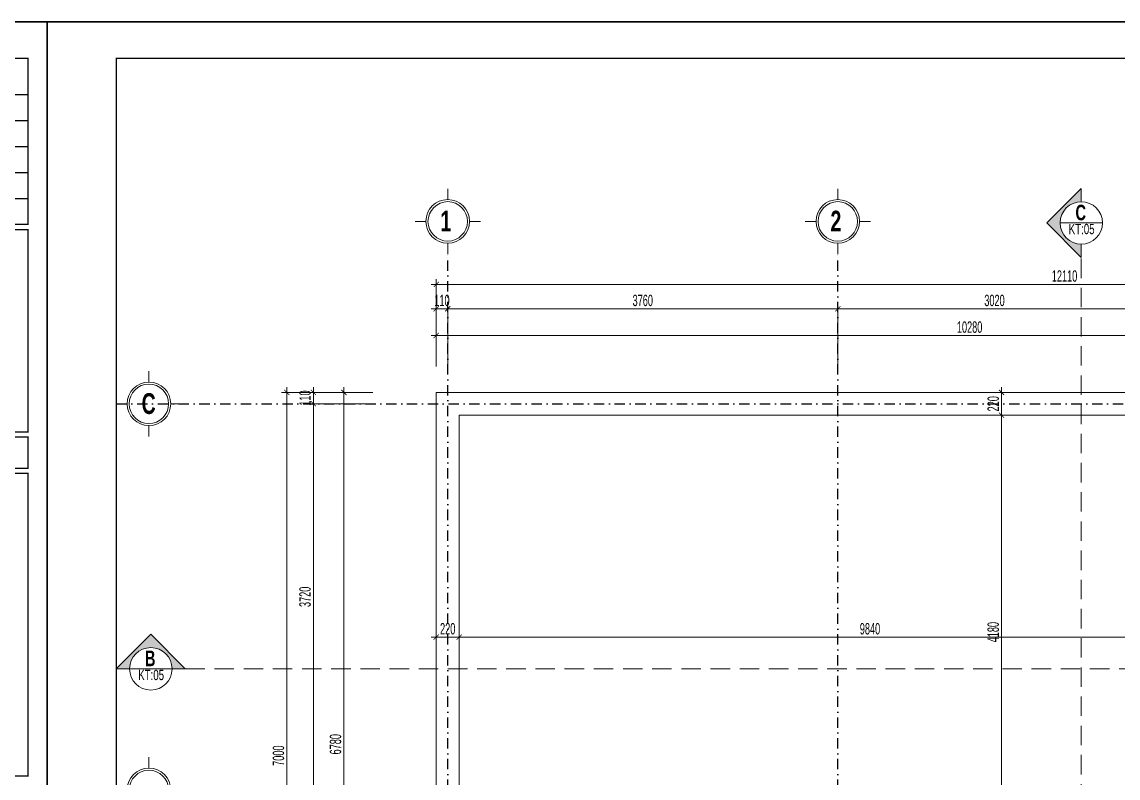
# Model space of a CAD drawing. Header units: inches. Extents: x 274208 to 641690, y -81912 to 129129.
# Drawn here: x 468878 to 479443, y 96782 to 104067 of the extents above; entities that cross this region are included whole.
import ezdxf
from ezdxf.enums import TextEntityAlignment as Align

# ---------------------------------------------------------------- set-up
doc = ezdxf.new("R2010")
doc.units = ezdxf.units.IN
doc.header["$MEASUREMENT"] = 0
doc.header["$PDMODE"] = 3
doc.linetypes.add('$1$HIDDEN', pattern=[0.375, 0.25, -0.125])
doc.linetypes.add('DASHDOT', pattern=[1, 0.5, -0.25, 0, -0.25])
for name, color, linetype, lineweight in [('02.Thay', 145, 'Continuous', 20), ('05.Text', 253, 'Continuous', 18), ('08.Dim', 156, 'Continuous', 15), ('09.Hatch', 250, 'Continuous', 5), ('11.Khung bo', 32, 'Continuous', 50), ('12.Khung', 36, 'Continuous', 25), ('NN_KI HIEU', 22, 'Continuous', 18)]:
    doc.layers.add(name, color=color, linetype=linetype, lineweight=lineweight)
doc.layers.add('Tpl_Bound', color=1, linetype='Continuous', plot=False)
doc.layers.add('TRUC', color=250, linetype='DASHDOT')
doc.styles.add('AVANTH', font='')
doc.styles.add('AVANTHB', font='')
doc.styles.add('TT5_Text Dim', font='hoatbif.shx', dxfattribs={"width": 0.6})
doc.styles.get('AVANTH').set_extended_font_data('.VnAvantH')
doc.styles.get('AVANTHB').set_extended_font_data('.VnAvantH', bold=True)
doc.dimstyles.new('TT5_Dim 1-50', dxfattribs={"dimscale": 50, "dimtxt": 2.2, "dimasz": 1, "dimexe": 1, "dimexo": 0.5, "dimgap": 0.5, "dimtad": 1, "dimdec": 0, "dimzin": 0, "dimdsep": 46, "dimtxsty": 'TT5_Text Dim', "dimblk": 'ARCHTICK', "dimcen": 0, "dimdle": 1, "dimclrd": 256, "dimclre": 256, "dimclrt": 1, "dimadec": 0, "dimazin": 0, "dimtfac": 0.015, "dimtdec": 0, "dimtix": 1, "dimtmove": 2, "dimatfit": 3, "dimldrblk": 'DOT', "dimfxl": 1, "dimtolj": 1, "dimtzin": 0, "dimlwd": -1, "dimlwe": -1, "dimarcsym": 1})

# ---------------------------------------------------------------- blocks, each defined once
blk = doc.blocks.new('100')
at = {"layer": '11.Khung bo', "const_width": 26.7}
for points in [[(1860913, -945240), (1860913, -916940), (1896063, -916940), (1896063, -945240)], [(1896213, -920140), (1896213, -916940), (1901213, -916940), (1901213, -920140)], [(1896213, -924140), (1901213, -924140), (1901213, -920240), (1896213, -920240)], [(1896213, -924840), (1901213, -924840), (1901213, -924240), (1896213, -924240)], [(1896213, -930771), (1901213, -930771), (1901213, -924940), (1896213, -924940)]]:
    blk.add_lwpolyline(points, close=True, dxfattribs=at)
at = {"layer": '12.Khung'}
for p, q in [((1896213, -917640), (1901213, -917640)), ((1896213, -918140), (1901213, -918140)), ((1896213, -918640), (1901213, -918640)), ((1896213, -919140), (1901213, -919140)), ((1896213, -919640), (1901213, -919640))]:
    blk.add_line(p, q, dxfattribs=at)
at = {"layer": '12.Khung', "color": 1}
blk.add_lwpolyline([(1901579, -945940), (1901579, -916240), (1859580, -916240), (1859580, -945940)], close=True, dxfattribs=at)
blk = doc.blocks.new('DANHTRUC')
for p, q in [((980383, -947347), (980383, -947137)), ((979963, -947767), (979753, -947767)), ((980803, -947767), (981013, -947767)), ((980383, -948187), (980383, -948397))]:
    blk.add_line(p, q)
for radius in [420, 380]:
    blk.add_circle((980383, -947767), radius)
blk = doc.blocks.new('_ARCHTICK')
at = {"color": 0, "linetype": 'ByBlock', "const_width": 0.15}
blk.add_lwpolyline([(-0.5, -0.5), (0.5, 0.5)], dxfattribs=at)
blk = doc.blocks.new('*D166')
at = {"layer": '08.Dim', "transparency": 16777216}
for p, q in [((472260, 100498), (471931, 100498)), ((471981, 100548), (471981, 93668)), ((472260, 93718), (471931, 93718))]:
    blk.add_line(p, q, dxfattribs=at)
at = {"layer": 'Defpoints', "color": 0, "transparency": 16777216}
for p in [(472285, 100498), (471981, 93718), (472285, 93718)]:
    blk.add_point(p, dxfattribs=at)
at = {"layer": '08.Dim', "transparency": 16777216, "xscale": 50, "yscale": 50, "zscale": 50}
for p, rotation in [((471981, 100498), 90), ((471981, 93718), 270)]:
    blk.add_blockref('_ARCHTICK', p, dxfattribs=dict(at, rotation=rotation))
at = {"layer": '08.Dim', "color": 1, "transparency": 16777216, "insert": (471901, 97108), "char_height": 110, "attachment_point": 5, "rotation": 90, "style": 'TT5_Text Dim'}
blk.add_mtext('\\A1;6780', dxfattribs=at)
blk = doc.blocks.new('_DOT')
at = {"color": 1, "linetype": 'ByBlock'}
blk.add_line((-0.5, 0), (-1, 0), dxfattribs=at)
at = {"color": 1, "linetype": 'ByBlock', "const_width": 0.5}
blk.add_lwpolyline([(-0.25, 0, 1), (0.25, 0, 1)], format="xyb", close=True, dxfattribs=at)
blk = doc.blocks.new('*D168')
at = {"layer": '08.Dim', "transparency": 16777216}
for p, q in [((472260, 100498), (471637, 100498)), ((471687, 100498), (471687, 100548)), ((471687, 100498), (471687, 100388)), ((472260, 100388), (471637, 100388)), ((471687, 100388), (471687, 100338))]:
    blk.add_line(p, q, dxfattribs=at)
at = {"layer": 'Defpoints', "color": 0, "transparency": 16777216}
for p in [(472285, 100498), (471687, 100388), (472285, 100388)]:
    blk.add_point(p, dxfattribs=at)
at = {"layer": '08.Dim', "transparency": 16777216, "xscale": 50, "yscale": 50, "zscale": 50}
for p, rotation in [((471687, 100498), 270), ((471687, 100388), 90)]:
    blk.add_blockref('_ARCHTICK', p, dxfattribs=dict(at, rotation=rotation))
at = {"layer": '08.Dim', "color": 1, "transparency": 16777216, "insert": (471607, 100443), "char_height": 110, "attachment_point": 5, "rotation": 90, "style": 'TT5_Text Dim'}
blk.add_mtext('\\A1;110', dxfattribs=at)
blk = doc.blocks.new('*D169')
at = {"layer": '08.Dim', "transparency": 16777216}
for p, q in [((472260, 100388), (471637, 100388)), ((471687, 100438), (471687, 96618)), ((472260, 96668), (471637, 96668))]:
    blk.add_line(p, q, dxfattribs=at)
at = {"layer": 'Defpoints', "color": 0, "transparency": 16777216}
for p in [(472285, 100388), (471687, 96668), (472285, 96668)]:
    blk.add_point(p, dxfattribs=at)
at = {"layer": '08.Dim', "transparency": 16777216, "xscale": 50, "yscale": 50, "zscale": 50}
for p, rotation in [((471687, 100388), 90), ((471687, 96668), 270)]:
    blk.add_blockref('_ARCHTICK', p, dxfattribs=dict(at, rotation=rotation))
at = {"layer": '08.Dim', "color": 1, "transparency": 16777216, "insert": (471607, 98528), "char_height": 110, "attachment_point": 5, "rotation": 90, "style": 'TT5_Text Dim'}
blk.add_mtext('\\A1;3720', dxfattribs=at)
blk = doc.blocks.new('*D172')
at = {"layer": '08.Dim', "transparency": 16777216}
for p, q in [((472260, 100498), (471381, 100498)), ((471431, 100548), (471431, 93448)), ((472260, 93498), (471381, 93498))]:
    blk.add_line(p, q, dxfattribs=at)
at = {"layer": 'Defpoints', "color": 0, "transparency": 16777216}
for p in [(472285, 100498), (471431, 93498), (472285, 93498)]:
    blk.add_point(p, dxfattribs=at)
at = {"layer": '08.Dim', "transparency": 16777216, "xscale": 50, "yscale": 50, "zscale": 50}
for p, rotation in [((471431, 100498), 90), ((471431, 93498), 270)]:
    blk.add_blockref('_ARCHTICK', p, dxfattribs=dict(at, rotation=rotation))
at = {"layer": '08.Dim', "color": 1, "transparency": 16777216, "insert": (471351, 96998), "char_height": 110, "attachment_point": 5, "rotation": 90, "style": 'TT5_Text Dim'}
blk.add_mtext('\\A1;7000', dxfattribs=at)
blk = doc.blocks.new('*D181')
at = {"layer": '08.Dim', "transparency": 16777216}
for p, q in [((472822, 101046), (483202, 101046)), ((472872, 100746), (472872, 101096)), ((483152, 100746), (483152, 101096))]:
    blk.add_line(p, q, dxfattribs=at)
at = {"layer": 'Defpoints', "color": 0, "transparency": 16777216}
for p in [(483152, 101046), (472872, 100721), (483152, 100721)]:
    blk.add_point(p, dxfattribs=at)
at = {"layer": '08.Dim', "transparency": 16777216, "xscale": 50, "yscale": 50, "zscale": 50, "rotation": 180}
blk.add_blockref('_ARCHTICK', (472872, 101046), dxfattribs=at)
at = {"layer": '08.Dim', "transparency": 16777216, "xscale": 50, "yscale": 50, "zscale": 50}
blk.add_blockref('_ARCHTICK', (483152, 101046), dxfattribs=at)
at = {"layer": '08.Dim', "color": 1, "transparency": 16777216, "insert": (478012, 101126), "char_height": 110, "attachment_point": 5, "style": 'TT5_Text Dim'}
blk.add_mtext('\\A1;10280', dxfattribs=at)
blk = doc.blocks.new('*D183')
at = {"layer": '08.Dim', "transparency": 16777216}
for p, q in [((472872, 100746), (472872, 101353)), ((472982, 100746), (472982, 101353)), ((472872, 101303), (472822, 101303)), ((472872, 101303), (472982, 101303)), ((472982, 101303), (473032, 101303))]:
    blk.add_line(p, q, dxfattribs=at)
at = {"layer": 'Defpoints', "color": 0, "transparency": 16777216}
for p in [(472982, 101303), (472872, 100721), (472982, 100721)]:
    blk.add_point(p, dxfattribs=at)
at = {"layer": '08.Dim', "transparency": 16777216, "xscale": 50, "yscale": 50, "zscale": 50}
blk.add_blockref('_ARCHTICK', (472872, 101303), dxfattribs=at)
at = {"layer": '08.Dim', "transparency": 16777216, "xscale": 50, "yscale": 50, "zscale": 50, "rotation": 180}
blk.add_blockref('_ARCHTICK', (472982, 101303), dxfattribs=at)
at = {"layer": '08.Dim', "color": 1, "transparency": 16777216, "insert": (472927, 101383), "char_height": 110, "attachment_point": 5, "style": 'TT5_Text Dim'}
blk.add_mtext('\\A1;110', dxfattribs=at)
blk = doc.blocks.new('*D184')
at = {"layer": '08.Dim', "transparency": 16777216}
for p, q in [((472982, 100746), (472982, 101353)), ((476742, 100746), (476742, 101353)), ((472932, 101303), (476792, 101303))]:
    blk.add_line(p, q, dxfattribs=at)
at = {"layer": 'Defpoints', "color": 0, "transparency": 16777216}
for p in [(476742, 101303), (472982, 100721), (476742, 100721)]:
    blk.add_point(p, dxfattribs=at)
at = {"layer": '08.Dim', "transparency": 16777216, "xscale": 50, "yscale": 50, "zscale": 50, "rotation": 180}
blk.add_blockref('_ARCHTICK', (472982, 101303), dxfattribs=at)
at = {"layer": '08.Dim', "transparency": 16777216, "xscale": 50, "yscale": 50, "zscale": 50}
blk.add_blockref('_ARCHTICK', (476742, 101303), dxfattribs=at)
at = {"layer": '08.Dim', "color": 1, "transparency": 16777216, "insert": (474862, 101383), "char_height": 110, "attachment_point": 5, "style": 'TT5_Text Dim'}
blk.add_mtext('\\A1;3760', dxfattribs=at)
blk = doc.blocks.new('*D185')
at = {"layer": '08.Dim', "transparency": 16777216}
for p, q in [((476742, 100746), (476742, 101353)), ((479762, 100746), (479762, 101353)), ((476692, 101303), (479812, 101303))]:
    blk.add_line(p, q, dxfattribs=at)
at = {"layer": 'Defpoints', "color": 0, "transparency": 16777216}
for p in [(479762, 101303), (476742, 100721), (479762, 100721)]:
    blk.add_point(p, dxfattribs=at)
at = {"layer": '08.Dim', "transparency": 16777216, "xscale": 50, "yscale": 50, "zscale": 50, "rotation": 180}
blk.add_blockref('_ARCHTICK', (476742, 101303), dxfattribs=at)
at = {"layer": '08.Dim', "transparency": 16777216, "xscale": 50, "yscale": 50, "zscale": 50}
blk.add_blockref('_ARCHTICK', (479762, 101303), dxfattribs=at)
at = {"layer": '08.Dim', "color": 1, "transparency": 16777216, "insert": (478252, 101383), "char_height": 110, "attachment_point": 5, "style": 'TT5_Text Dim'}
blk.add_mtext('\\A1;3020', dxfattribs=at)
blk = doc.blocks.new('*D188')
at = {"layer": '08.Dim', "transparency": 16777216}
for p, q in [((472822, 101538), (485032, 101538)), ((472872, 100746), (472872, 101588)), ((484982, 100746), (484982, 101588))]:
    blk.add_line(p, q, dxfattribs=at)
at = {"layer": 'Defpoints', "color": 0, "transparency": 16777216}
for p in [(484982, 101538), (472872, 100721), (484982, 100721)]:
    blk.add_point(p, dxfattribs=at)
at = {"layer": '08.Dim', "transparency": 16777216, "xscale": 50, "yscale": 50, "zscale": 50, "rotation": 180}
blk.add_blockref('_ARCHTICK', (472872, 101538), dxfattribs=at)
at = {"layer": '08.Dim', "transparency": 16777216, "xscale": 50, "yscale": 50, "zscale": 50}
blk.add_blockref('_ARCHTICK', (484982, 101538), dxfattribs=at)
at = {"layer": '08.Dim', "color": 1, "transparency": 16777216, "insert": (478927, 101618), "char_height": 110, "attachment_point": 5, "style": 'TT5_Text Dim'}
blk.add_mtext('\\A1;12110', dxfattribs=at)
blk = doc.blocks.new('*D197')
at = {"layer": '08.Dim', "transparency": 16777216}
for p, q in [((472872, 98446), (472872, 98090)), ((473092, 98446), (473092, 98090)), ((472822, 98140), (473142, 98140))]:
    blk.add_line(p, q, dxfattribs=at)
at = {"layer": 'Defpoints', "color": 0, "transparency": 16777216}
for p in [(472872, 98471), (473092, 98471), (473092, 98140)]:
    blk.add_point(p, dxfattribs=at)
at = {"layer": '08.Dim', "transparency": 16777216, "xscale": 50, "yscale": 50, "zscale": 50, "rotation": 180}
blk.add_blockref('_ARCHTICK', (472872, 98140), dxfattribs=at)
at = {"layer": '08.Dim', "transparency": 16777216, "xscale": 50, "yscale": 50, "zscale": 50}
blk.add_blockref('_ARCHTICK', (473092, 98140), dxfattribs=at)
at = {"layer": '08.Dim', "color": 1, "transparency": 16777216, "insert": (472982, 98220), "char_height": 110, "attachment_point": 5, "style": 'TT5_Text Dim'}
blk.add_mtext('\\A1;220', dxfattribs=at)
blk = doc.blocks.new('*D198')
at = {"layer": '08.Dim', "transparency": 16777216}
for p, q in [((473092, 98446), (473092, 98090)), ((482932, 98446), (482932, 98090)), ((473042, 98140), (482982, 98140))]:
    blk.add_line(p, q, dxfattribs=at)
at = {"layer": 'Defpoints', "color": 0, "transparency": 16777216}
for p in [(473092, 98471), (482932, 98471), (482932, 98140)]:
    blk.add_point(p, dxfattribs=at)
at = {"layer": '08.Dim', "transparency": 16777216, "xscale": 50, "yscale": 50, "zscale": 50, "rotation": 180}
blk.add_blockref('_ARCHTICK', (473092, 98140), dxfattribs=at)
at = {"layer": '08.Dim', "transparency": 16777216, "xscale": 50, "yscale": 50, "zscale": 50}
blk.add_blockref('_ARCHTICK', (482932, 98140), dxfattribs=at)
at = {"layer": '08.Dim', "color": 1, "transparency": 16777216, "insert": (477052, 98220), "char_height": 110, "attachment_point": 5, "style": 'TT5_Text Dim'}
blk.add_mtext('\\A1;9840', dxfattribs=at)
blk = doc.blocks.new('*D1307')
at = {"layer": '08.Dim', "transparency": 16777216}
for p, q in [((478020, 100498), (478370, 100498)), ((478320, 100548), (478320, 100228)), ((478020, 100278), (478370, 100278))]:
    blk.add_line(p, q, dxfattribs=at)
at = {"layer": 'Defpoints', "color": 0, "transparency": 16777216}
for p in [(477995, 100498), (477995, 100278), (478320, 100278)]:
    blk.add_point(p, dxfattribs=at)
at = {"layer": '08.Dim', "transparency": 16777216, "xscale": 50, "yscale": 50, "zscale": 50}
for p, rotation in [((478320, 100498), 90), ((478320, 100278), 270)]:
    blk.add_blockref('_ARCHTICK', p, dxfattribs=dict(at, rotation=rotation))
at = {"layer": '08.Dim', "color": 1, "transparency": 16777216, "insert": (478240, 100388), "char_height": 110, "attachment_point": 5, "rotation": 90, "style": 'TT5_Text Dim'}
blk.add_mtext('\\A1;220', dxfattribs=at)
blk = doc.blocks.new('*D1308')
at = {"layer": '08.Dim', "transparency": 16777216}
for p, q in [((478020, 100278), (478370, 100278)), ((478320, 100328), (478320, 96048)), ((478020, 96098), (478370, 96098))]:
    blk.add_line(p, q, dxfattribs=at)
at = {"layer": 'Defpoints', "color": 0, "transparency": 16777216}
for p in [(477995, 100278), (477995, 96098), (478320, 96098)]:
    blk.add_point(p, dxfattribs=at)
at = {"layer": '08.Dim', "transparency": 16777216, "xscale": 50, "yscale": 50, "zscale": 50}
for p, rotation in [((478320, 100278), 90), ((478320, 96098), 270)]:
    blk.add_blockref('_ARCHTICK', p, dxfattribs=dict(at, rotation=rotation))
at = {"layer": '08.Dim', "color": 1, "transparency": 16777216, "insert": (478240, 98188), "char_height": 110, "attachment_point": 5, "rotation": 90, "style": 'TT5_Text Dim'}
blk.add_mtext('\\A1;4180', dxfattribs=at)

msp = doc.modelspace()

# ---------------------------------------------------------------- hatches: boundary and pattern name
at = {"layer": '09.Hatch'}
for points in [[(479088.4, 102334.9), (479088.4, 102463.1), (478755.8, 102130.4), (479088.4, 101797.7), (479088.4, 101925.9, -0.4142136), (478883.9, 102130.4, -0.4142136)], [(470324.8, 97834.6), (470452.9, 97834.6), (470120.3, 98167.3), (469787.6, 97834.6), (469915.7, 97834.6, -0.4142136), (470120.3, 98039.2, -0.4142136)]]:
    msp.add_hatch(color=256, dxfattribs=at).paths.add_polyline_path(points)

# ---------------------------------------------------------------- linework, layer by layer
at = {"layer": '02.Thay'}
for p, q in [((478755.8, 102130.4), (479088.4, 102463.1)), ((479088.4, 102334.9), (479088.4, 102463.1)), ((478755.8, 102130.4), (479088.4, 101797.7)), ((479293, 102130.4), (478883.9, 102130.4)), ((479088.4, 101797.7), (479088.4, 101925.9)), ((470120.3, 98167.3), (469787.6, 97834.6)), ((470120.3, 98167.3), (470452.9, 97834.6)), ((469787.6, 97834.6), (469915.7, 97834.6)), ((470324.8, 97834.6), (469915.7, 97834.6)), ((470324.8, 97834.6), (470452.9, 97834.6))]:
    msp.add_line(p, q, dxfattribs=at)
for points in [[(472872, 93717.6), (472872, 100497.6), (483152, 100497.6), (483152, 96777.6), (484872, 96777.6), (484872, 93717.6)], [(473092, 93717.6), (473092, 100277.6), (482932, 100277.6), (482932, 96557.6), (484652, 96557.6), (484652, 93717.6)]]:
    msp.add_lwpolyline(points, dxfattribs=at)
for centre in [(479088.4, 102130.4), (470120.3, 97834.6)]:
    msp.add_circle(centre, 204.5, dxfattribs=at)
at = {"layer": 'NN_KI HIEU', "linetype": '$1$HIDDEN', "ltscale": 750}
for points in [[(479088.4, 92036.4), (479088.4, 101877.9)], [(470452.9, 97834.6), (486731.9, 97834.6)]]:
    msp.add_lwpolyline(points, dxfattribs=at)
at = {"layer": 'Tpl_Bound', "color": 1}
for points in [[(448121.1, 89216.7), (448121.1, 104066.6), (469120.9, 104066.6), (469120.9, 89216.7)], [(469120.9, 89216.7), (469120.9, 104066.6), (490120.8, 104066.6), (490120.8, 89216.7)]]:
    msp.add_lwpolyline(points, close=True, dxfattribs=at)
at = {"layer": 'TRUC', "ltscale": 200}
for p, q in [((472982, 92064.6), (472982, 101862.1)), ((476742, 92064.6), (476742, 101862.1)), ((469787.6, 100387.6), (487362.4, 100387.6))]:
    msp.add_line(p, q, dxfattribs=at)

# ---------------------------------------------------------------- block references
at = {"layer": '05.Text', "xscale": 0.5, "yscale": 0.5, "zscale": 0.5}
for name, p in [('100', (-481668.7, 562186.6)), ('100', (-460668.9, 562186.6)), ('DANHTRUC', (-17209.7, 576028.7)), ('DANHTRUC', (-13449.7, 576028.7)), ('DANHTRUC', (-20089.1, 574270.9)), ('DANHTRUC', (-20089.1, 570550.9))]:
    msp.add_blockref(name, p, dxfattribs=at)

# ---------------------------------------------------------------- texts
at = {"layer": '05.Text', "width": 0.7}
for s, height, style, p in [('c', 150, 'AVANTHB', (479082.8, 102230.7)), ('KT:05', 100, 'AVANTH', (479091.9, 102071.4)), ('b', 150, 'AVANTHB', (470114.6, 97934.9)), ('KT:05', 100, 'AVANTH', (470123.7, 97775.6))]:
    msp.add_text(s, height=height, dxfattribs=dict(at, style=style)).set_placement(p, align=Align.MIDDLE_CENTER)
at = {"layer": '05.Text', "style": 'AVANTHB', "width": 0.7}
for s, p in [('1', (472911.2, 102047.8)), ('2', (476671.2, 102047.8)), ('c', (470031.8, 100289.9))]:
    msp.add_text(s, height=200, dxfattribs=at).set_placement(p)

# ---------------------------------------------------------------- dimensions: what is measured, and where the dimension line sits
at = {"layer": '08.Dim'}
for base, p1, p2, picture, middle in [((484982, 101537.6), (472872, 100720.8), (484982, 100720.8), '*D188', (478927, 101617.6)), ((472982, 101302.6), (472872, 100720.8), (472982, 100720.8), '*D183', (472927, 101382.6)), ((476742, 101302.6), (472982, 100720.8), (476742, 100720.8), '*D184', (474862, 101382.6)), ((479762, 101302.6), (476742, 100720.8), (479762, 100720.8), '*D185', (478252, 101382.6)), ((483152, 101045.9), (472872, 100720.8), (483152, 100720.8), '*D181', (478012, 101125.9)), ((473092, 98139.9), (472872, 98471), (473092, 98471), '*D197', (472982, 98219.9))]:
    dim = msp.add_linear_dim(base=base, p1=p1, p2=p2, dimstyle='TT5_Dim 1-50', dxfattribs=at)
    dim.commit()
    dim.dimension.update_dxf_attribs({"geometry": picture, "text_midpoint": middle})
for base, p1, p2, picture, middle in [((471430.8, 93497.6), (472285, 100497.6), (472285, 93497.6), '*D172', (471350.8, 96997.6)), ((471686.7, 100387.6), (472285, 100497.6), (472285, 100387.6), '*D168', (471606.7, 100442.6)), ((471981.5, 93717.6), (472285, 100497.6), (472285, 93717.6), '*D166', (471901.5, 97107.6)), ((478319.6, 100277.6), (477995.3, 100497.6), (477995.3, 100277.6), '*D1307', (478239.6, 100387.6)), ((471686.7, 96667.6), (472285, 100387.6), (472285, 96667.6), '*D169', (471606.7, 98527.6)), ((478319.6, 96097.6), (477995.3, 100277.6), (477995.3, 96097.6), '*D1308', (478239.6, 98187.6))]:
    dim = msp.add_linear_dim(base=base, p1=p1, p2=p2, angle=90, dimstyle='TT5_Dim 1-50', dxfattribs=at)
    dim.commit()
    dim.dimension.update_dxf_attribs({"geometry": picture, "text_midpoint": middle})
dim = msp.add_linear_dim(base=(482932, 98139.9), p1=(473092, 98471), p2=(482932, 98471), dimstyle='TT5_Dim 1-50', dxfattribs=at)
dim.commit()
dim.dimension.update_dxf_attribs({"geometry": '*D198', "text_midpoint": (477051.5, 98219.9), "dimtype": 160})

doc.saveas('drawing.dxf')
